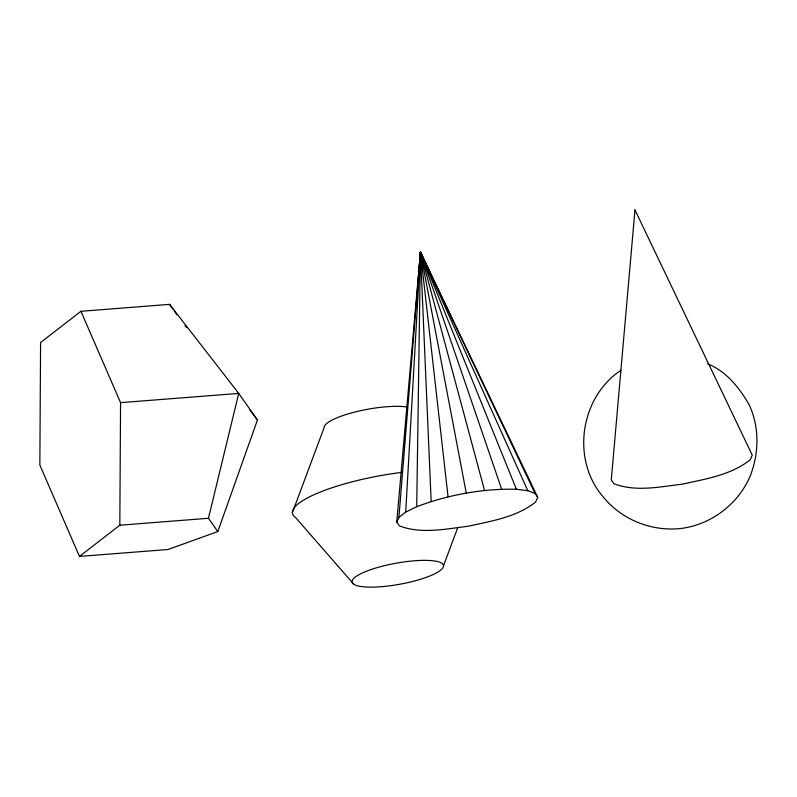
<?xml version="1.0" encoding="UTF-8"?>
<svg xmlns="http://www.w3.org/2000/svg" width="797" height="797" viewBox="0 0 797 797"><rect width="100%" height="100%" fill="white"/><g stroke="black" fill="none" stroke-linecap="round" stroke-linejoin="round"><path stroke-width="1.2" d="M79.471 556.426L119.819 525.213L120.566 402.654L80.945 311.298L40.587 342.511L39.85 465.069L79.471 556.426L168.087 549.492L217.81 531.569L257.451 419.989L238.731 393.409L169.572 304.364L80.945 311.298M420.358 262.054L420.447 252.121L537.736 497.338L535.594 502.05C516.526 517.153 491.36 521.108 468.228 526.239C445.682 528.939 421.304 534.339 399.417 525.89L396.757 522.025L420.447 252.121L535.086 493.473L537.736 497.338M396.757 522.025L398.908 517.323L405.713 512.092L416.711 506.703L420.447 252.121L436.079 286.053M419.461 271.966L419.64 268.25M419.949 262.044L420.447 252.121L527.803 490.713L535.086 493.473M405.713 512.092L420.447 252.121L426.275 265.859M416.253 306.626L416.442 304.155M416.921 297.958L417.21 294.242M417.588 289.291L418.066 283.094M418.256 280.614L420.447 252.121L516.406 489.248L527.803 490.713M398.908 517.323L420.447 252.121L423.924 261.426M217.81 531.569L208.445 518.279L238.731 393.409L120.566 402.654M292.36 512.75L324.09 427.73A46.435 10.68 -10.3 0 1 355.462 411.89A46.435 10.68 -10.3 0 1 406.908 407.008M443.521 565.74A46.435 10.68 -10.3 0 0 374.391 568.45A46.435 10.68 -10.3 0 0 375.487 587.05A46.435 10.68 -10.3 0 0 443.521 565.74L457.867 527.305M621.022 370.236C579.977 397.354 570.801 460.068 603.548 497.298C621.889 519.783 651.548 531.519 680.289 528.55C711.123 525.004 739.048 503.644 750.664 474.863C759.083 452.268 759.421 427.122 749.29 405.006C739.566 388 726.426 371.322 707.736 363.87M416.711 506.703C448.422 494.748 482.494 488.501 516.406 489.248M119.819 525.213L208.445 518.279M353.798 584.261L295.807 517.761A92.87 21.37 -10.3 0 1 401.598 472.402M184.974 325.525L186.478 327.497M249.899 410.156L257.451 419.989M169.572 304.364L172.959 309.176M174.284 311.059L176.944 314.825M501.652 489.179L420.447 252.121L431.157 501.522M422.29 258.059L420.447 252.121L448.063 496.89M484.546 490.504L420.447 252.121L466.275 493.134M634.97 209.95L611.289 479.854L613.939 483.719C635.837 492.167 660.205 486.768 682.75 484.068C705.893 478.937 731.058 474.972 750.116 459.869L752.268 455.167L634.97 209.95"/></g></svg>
